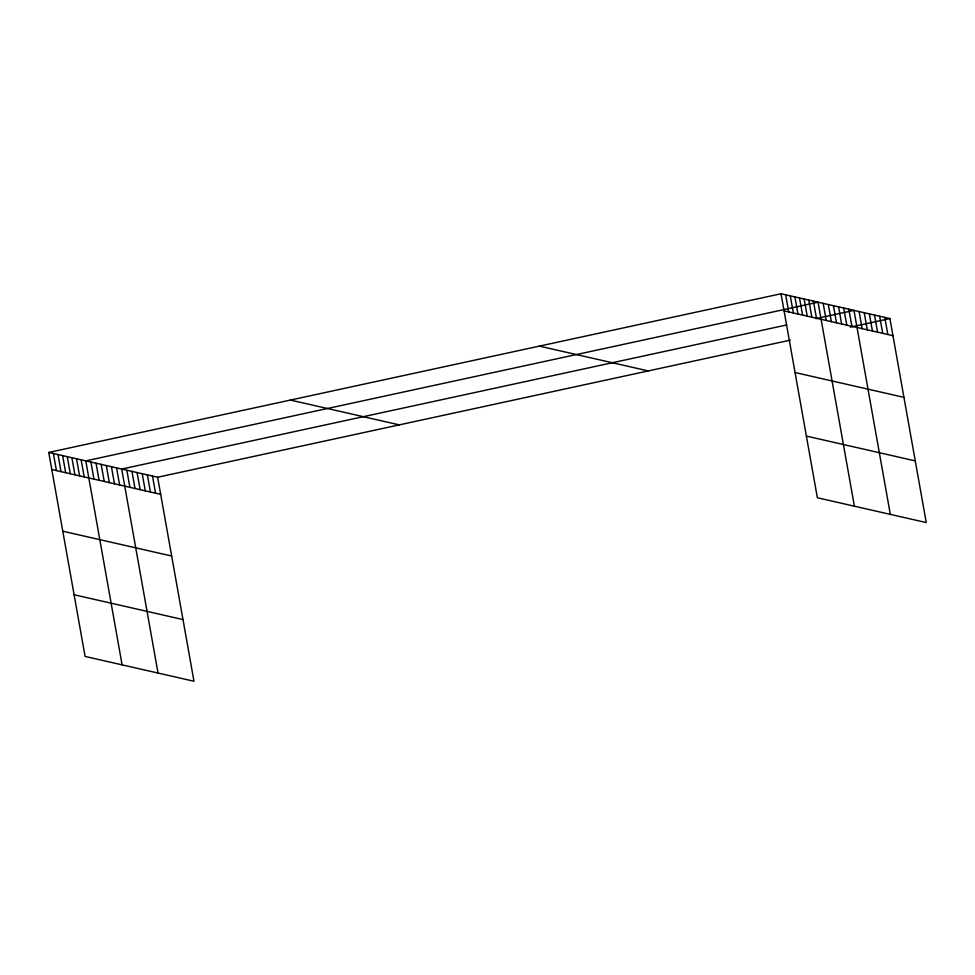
<?xml version="1.0" encoding="UTF-8"?>
<svg xmlns="http://www.w3.org/2000/svg" width="975" height="975" viewBox="0 0 975 975"><rect width="100%" height="100%" fill="white"/><g stroke="black" fill="none" stroke-linecap="round" stroke-linejoin="round"><path stroke-width="1.46" d="M48.75 452.437L157.633 477.238L193.976 681.245L85.093 656.431L48.75 452.437L781.024 293.755L889.907 318.569L926.25 522.563L817.367 497.762L781.024 293.755M786.606 324.98L121.704 469.048L158.035 673.055M815.904 318.63L853.978 310.379L890.321 514.386M157.633 477.238L790.323 340.141M850.371 327.137L889.907 318.569M784.071 310.867L892.954 335.668M795.064 372.535L903.947 397.349M539.382 346.125L648.265 370.927M806.386 436.081L915.269 460.895M290.404 400.067L399.287 424.881M51.797 469.536L160.68 494.337M62.778 531.217L171.661 556.018M74.1 594.762L182.983 619.564M884.776 317.399L887.823 334.498M879.645 316.229L882.692 333.328M874.514 315.059L877.561 332.158M869.383 313.889L872.43 330.988M864.24 312.719L867.287 329.818M859.109 311.549L862.156 328.648M848.847 309.209L851.894 326.308M843.716 308.039L846.763 325.138M838.585 306.869L841.632 323.98M833.442 305.699L836.489 322.81M828.311 304.529L831.358 321.64M823.18 303.359L826.227 320.47M854.392 506.196L818.049 302.189L85.776 460.87L122.107 664.865M813.418 301.141L816.465 318.24M808.799 300.081L811.846 317.192M804.168 299.033L807.215 316.132M799.537 297.972L802.583 315.083M794.905 296.924L797.952 314.023M790.286 295.864L793.333 312.975M785.655 294.816L788.702 311.915M152.502 476.068L155.549 493.167M147.371 474.898L150.418 492.009M142.228 473.728L145.275 490.839M137.097 472.558L140.144 489.669M131.966 471.388L135.013 488.499M126.835 470.218L129.882 487.329M116.573 467.878L119.62 484.989M111.43 466.708L114.477 483.819M106.299 465.538L109.346 482.649M101.168 464.368L104.215 481.479M96.037 463.21L99.084 480.309M90.907 462.04L93.953 479.139M81.144 459.81L84.191 476.921M76.513 458.762L79.56 475.861M71.882 457.702L74.929 474.813M67.263 456.653L70.31 473.753M62.632 455.593L65.678 472.704M58 454.545L61.047 471.644M53.381 453.485L56.428 470.596"/></g></svg>
